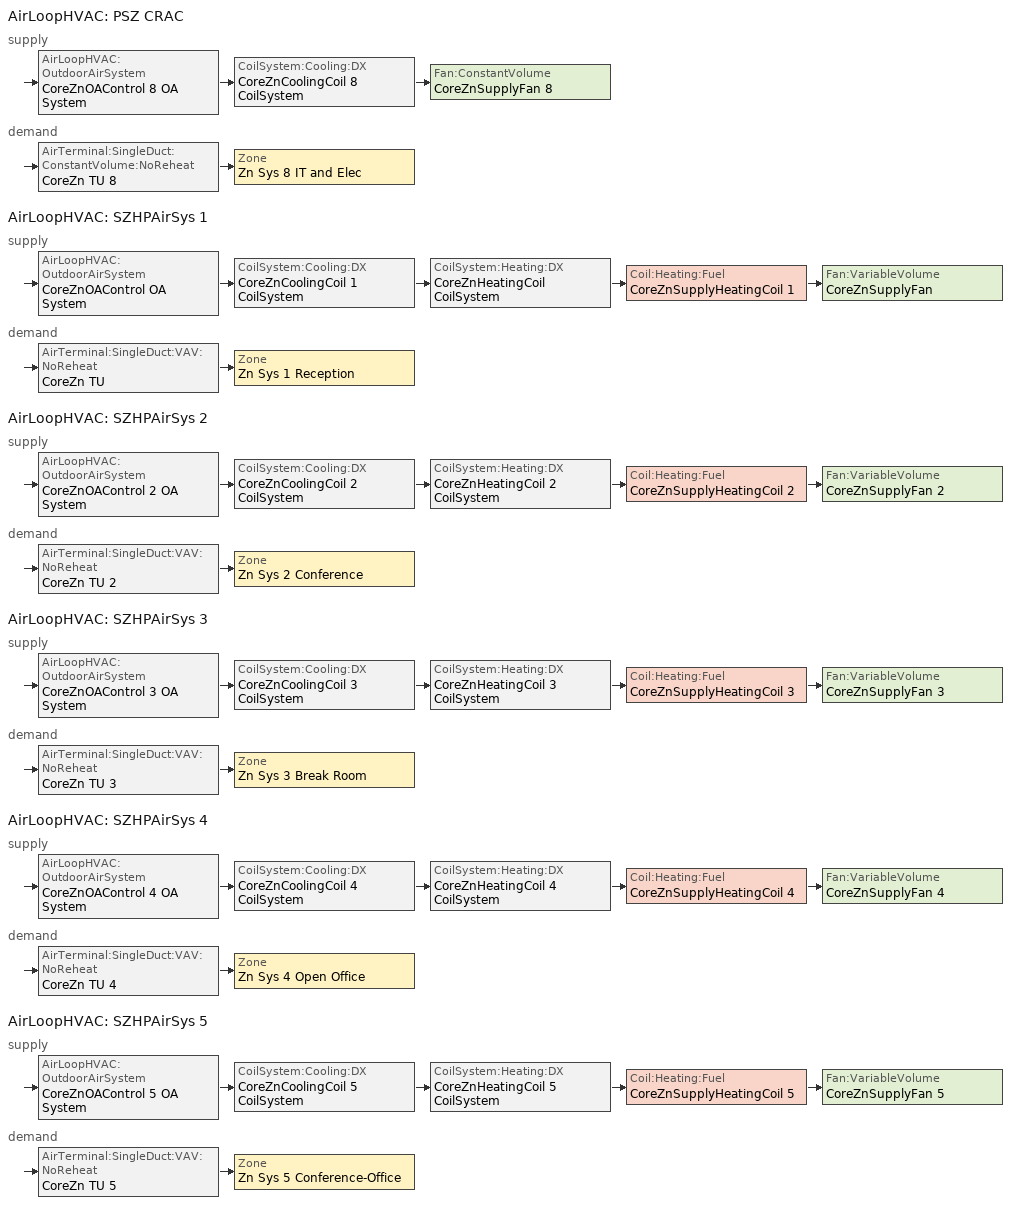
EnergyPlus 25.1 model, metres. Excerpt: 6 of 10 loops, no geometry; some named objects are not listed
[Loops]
AirLoopHVAC 'PSZ CRAC'
 supply: AirLoopHVAC:OutdoorAirSystem 'CoreZnOAControl 8 OA System' > CoilSystem:Cooling:DX 'CoreZnCoolingCoil 8 CoilSystem' > Fan:ConstantVolume 'CoreZnSupplyFan 8'
 demand: AirTerminal:SingleDuct:ConstantVolume:NoReheat 'CoreZn TU 8' > Zone 'Zn Sys 8 IT and Elec'
AirLoopHVAC 'SZHPAirSys 1'
 supply: AirLoopHVAC:OutdoorAirSystem 'CoreZnOAControl OA System' > CoilSystem:Cooling:DX 'CoreZnCoolingCoil 1 CoilSystem' > CoilSystem:Heating:DX 'CoreZnHeatingCoil CoilSystem' > Coil:Heating:Fuel 'CoreZnSupplyHeatingCoil 1' > Fan:VariableVolume 'CoreZnSupplyFan'
 demand: AirTerminal:SingleDuct:VAV:NoReheat 'CoreZn TU' > Zone 'Zn Sys 1 Reception'
AirLoopHVAC 'SZHPAirSys 2'
 supply: AirLoopHVAC:OutdoorAirSystem 'CoreZnOAControl 2 OA System' > CoilSystem:Cooling:DX 'CoreZnCoolingCoil 2 CoilSystem' > CoilSystem:Heating:DX 'CoreZnHeatingCoil 2 CoilSystem' > Coil:Heating:Fuel 'CoreZnSupplyHeatingCoil 2' > Fan:VariableVolume 'CoreZnSupplyFan 2'
 demand: AirTerminal:SingleDuct:VAV:NoReheat 'CoreZn TU 2' > Zone 'Zn Sys 2 Conference'
AirLoopHVAC 'SZHPAirSys 3'
 supply: AirLoopHVAC:OutdoorAirSystem 'CoreZnOAControl 3 OA System' > CoilSystem:Cooling:DX 'CoreZnCoolingCoil 3 CoilSystem' > CoilSystem:Heating:DX 'CoreZnHeatingCoil 3 CoilSystem' > Coil:Heating:Fuel 'CoreZnSupplyHeatingCoil 3' > Fan:VariableVolume 'CoreZnSupplyFan 3'
 demand: AirTerminal:SingleDuct:VAV:NoReheat 'CoreZn TU 3' > Zone 'Zn Sys 3 Break Room'
AirLoopHVAC 'SZHPAirSys 4'
 supply: AirLoopHVAC:OutdoorAirSystem 'CoreZnOAControl 4 OA System' > CoilSystem:Cooling:DX 'CoreZnCoolingCoil 4 CoilSystem' > CoilSystem:Heating:DX 'CoreZnHeatingCoil 4 CoilSystem' > Coil:Heating:Fuel 'CoreZnSupplyHeatingCoil 4' > Fan:VariableVolume 'CoreZnSupplyFan 4'
 demand: AirTerminal:SingleDuct:VAV:NoReheat 'CoreZn TU 4' > Zone 'Zn Sys 4 Open Office'
AirLoopHVAC 'SZHPAirSys 5'
 supply: AirLoopHVAC:OutdoorAirSystem 'CoreZnOAControl 5 OA System' > CoilSystem:Cooling:DX 'CoreZnCoolingCoil 5 CoilSystem' > CoilSystem:Heating:DX 'CoreZnHeatingCoil 5 CoilSystem' > Coil:Heating:Fuel 'CoreZnSupplyHeatingCoil 5' > Fan:VariableVolume 'CoreZnSupplyFan 5'
 demand: AirTerminal:SingleDuct:VAV:NoReheat 'CoreZn TU 5' > Zone 'Zn Sys 5 Conference-Office'
[ZoneControl:Thermostat] Temperature Difference Between Cutout And Setpoint {deltaC}=0
Name | Zone or ZoneList | Control Type Schedule | Control 1
Zn Sys 1 Reception Thermostat | Zn Sys 1 Reception | Zn Sys 1 Reception Thermostat Schedule | Zn Sys 1 Reception Thermostat
Zn Sys 2 Conference Thermostat | Zn Sys 2 Conference | Zn Sys 2 Conference Thermostat Schedule | Zn Sys 2 Conference Thermostat
Zn Sys 3 Break Room Thermostat | Zn Sys 3 Break Room | Zn Sys 3 Break Room Thermostat Schedule | Zn Sys 3 Break Room Thermostat
Zn Sys 4 Open Office Thermostat | Zn Sys 4 Open Office | Zn Sys 4 Open Office Thermostat Schedule | Zn Sys 4 Open Office Thermostat
Zn Sys 5 Conference-Office Thermostat | Zn Sys 5 Conference-Office | Zn Sys 5 Conference-Office Thermostat Schedule | Zn Sys 5 Conference-Office Thermostat
Zn Sys 8 IT and Elec Thermostat | Zn Sys 8 IT and Elec | Zn Sys 8 IT and Elec Thermostat Schedule | Zn Sys 8 IT and Elec Thermostat
[ThermostatSetpoint:DualSetpoint]
Name | Heating Setpoint Temperature Schedule | Cooling Setpoint Temperature Schedule
Zn Sys 1 Reception Thermostat; Zn Sys 2 Conference Thermostat; Zn Sys 3 Break Room Thermostat; Zn Sys 4 Open Office Thermostat; Zn Sys 5 Conference-Office Thermostat | OfficeHtgSetpt | OfficeClgSetpt
Zn Sys 8 IT and Elec Thermostat | DataHtgSetpt | DataClgSetpt
[AirTerminal:SingleDuct:VAV:NoReheat] Availability Schedule=Always On Discrete; Zone Minimum Air Flow Input Method=FixedFlowRate; Constant Minimum Air Flow Fraction=0.3
Name | Maximum Air Flow Rate {m3/s} | Fixed Minimum Air Flow Rate {m3/s}
CoreZn TU | 0.643264 | 0.321632
CoreZn TU 2 | 0.683852 | 0.341926
CoreZn TU 3 | 0.695179 | 0.347589
CoreZn TU 4 | 2.64432 | 1.32216
CoreZn TU 5 | 0.293079 | 0.14654
[Zone equipment]
Zn Sys 1 Reception: CoreZn TU
Zn Sys 2 Conference: CoreZn TU 2
Zn Sys 3 Break Room: CoreZn TU 3
Zn Sys 4 Open Office: CoreZn TU 4
Zn Sys 5 Conference-Office: CoreZn TU 5
Zn Sys 8 IT and Elec: CoreZn TU 8
[Sizing:Zone] Zone Cooling Design Supply Air Temperature Input Method=TemperatureDifference; Zone Cooling Design Supply Air Temperature {C}=14; Zone Cooling Design Supply Air Temperature Difference {deltaC}=11.1111; Zone Heating Design Supply Air Temperature Input Method=TemperatureDifference; Zone Heating Design Supply Air Temperature {C}=40; Zone Heating Design Supply Air Temperature Difference {deltaC}=13.8889; Zone Cooling Design Supply Air Humidity Ratio {kgWater/kgDryAir}=0.0085; Zone Heating Design Supply Air Humidity Ratio {kgWater/kgDryAir}=0.008; Zone Heating Sizing Factor=1; Zone Cooling Sizing Factor=1; Cooling Design Air Flow Method=DesignDay; Cooling Design Air Flow Rate {m3/s}=0; Cooling Minimum Air Flow per Zone Floor Area {m3/s-m2}=0; Cooling Minimum Air Flow {m3/s}=0; Cooling Minimum Air Flow Fraction=0; Heating Design Air Flow Rate {m3/s}=0; Heating Maximum Air Flow per Zone Floor Area {m3/s-m2}=0; Heating Maximum Air Flow {m3/s}=0; Account for Dedicated Outdoor Air System=No; Zone Load Sizing Method=Sensible Load Only No Latent Load; Zone Latent Cooling Design Supply Air Humidity Ratio Input Method=HumidityRatioDifference; Zone Cooling Design Supply Air Humidity Ratio Difference {kgWater/kgDryAir}=0.005; Zone Latent Heating Design Supply Air Humidity Ratio Input Method=HumidityRatioDifference; Zone Humidification Design Supply Air Humidity Ratio Difference {kgWater/kgDryAir}=0.005; Type of Space Sum to Use=Coincident
Name | Design Specification Outdoor Air Object | Heating Design Air Flow Method | Heating Maximum Air Flow Fraction
Zn Sys 1 Reception | Zn Sys 1 Reception Design Specification Outdoor Air | DesignDayWithLimit | 0.5
Zn Sys 2 Conference | Zn Sys 2 Conference Design Specification Outdoor Air | DesignDayWithLimit | 0.5
Zn Sys 3 Break Room | Zn Sys 3 Break Room Design Specification Outdoor Air | DesignDayWithLimit | 0.5
Zn Sys 4 Open Office | Zn Sys 4 Open Office Design Specification Outdoor Air | DesignDayWithLimit | 0.5
Zn Sys 5 Conference-Office | Zn Sys 5 Conference-Office Design Specification Outdoor Air | DesignDayWithLimit | 0.5
Zn Sys 8 IT and Elec | Zn Sys 8 IT and Elec Design Specification Outdoor Air | DesignDay | 0
[DesignSpecification:OutdoorAir] Outdoor Air Method=Maximum; Outdoor Air Flow per Zone {m3/s}=0; Outdoor Air Flow Air Changes per Hour {1/hr}=0
Name | Outdoor Air Flow per Person {m3/s-person} | Outdoor Air Flow per Zone Floor Area {m3/s-m2}
Zn Sys 1 Reception Design Specification Outdoor Air | 0 | 0.00120405
Zn Sys 2 Conference Design Specification Outdoor Air; Zn Sys 3 Break Room Design Specification Outdoor Air | 0.00707921 | 0.000762
Zn Sys 4 Open Office Design Specification Outdoor Air | 0 | 0.000790997
Zn Sys 5 Conference-Office Design Specification Outdoor Air | 0 | 0.00106307
Zn Sys 8 IT and Elec Design Specification Outdoor Air | 0 | 0.000762
[Fan:ZoneExhaust]
Zn Sys 7 Restrooms PropExhFan: Availability Schedule=OfficeHVACAvail; Fan Total Efficiency=0.55575; Pressure Rise {Pa}=706.882; Maximum Flow Rate {m3/s}=0.117987; System Availability Manager Coupling Mode=Decoupled; Balanced Exhaust Fraction Schedule=On
[AirTerminal:SingleDuct:ConstantVolume:NoReheat]
CoreZn TU 8: Availability Schedule=Always On Discrete; Maximum Air Flow Rate {m3/s}=0.476851
[AirLoopHVAC] Design Return Air Flow Fraction of Supply Air Flow=1
Name | Design Supply Air Flow Rate {m3/s}
PSZ CRAC | 0.476851
SZHPAirSys 1 | 0.643194
SZHPAirSys 2 | 0.683776
SZHPAirSys 3 | 0.695103
SZHPAirSys 4 | 2.64403
SZHPAirSys 5 | 0.293046
[Sizing:System] Type of Load to Size On=Sensible; Design Outdoor Air Flow Rate {m3/s}=Autosize; Preheat Design Temperature {C}=5.68434e-14; Preheat Design Humidity Ratio {kgWater/kgDryAir}=0; Precool Design Temperature {C}=5.68434e-14; Precool Design Humidity Ratio {kgWater/kgDryAir}=0; Type of Zone Sum to Use=NonCoincident; 100% Outdoor Air in Cooling=No; 100% Outdoor Air in Heating=No; Central Cooling Design Supply Air Humidity Ratio {kgWater/kgDryAir}=0.0085; Central Heating Design Supply Air Humidity Ratio {kgWater/kgDryAir}=0.008; Cooling Supply Air Flow Rate Method=DesignDay; Cooling Supply Air Flow Rate {m3/s}=0; Cooling Supply Air Flow Rate Per Floor Area {m3/s-m2}=0.00996765; Cooling Fraction of Autosized Cooling Supply Air Flow Rate=1; Cooling Supply Air Flow Rate Per Unit Cooling Capacity {m3/s-W}=3.94755e-05; Heating Supply Air Flow Rate Method=DesignDay; Heating Supply Air Flow Rate {m3/s}=0; Heating Supply Air Flow Rate Per Floor Area {m3/s-m2}=0.00996765; Heating Fraction of Autosized Heating Supply Air Flow Rate=1; Heating Fraction of Autosized Cooling Supply Air Flow Rate=1; Heating Supply Air Flow Rate Per Unit Heating Capacity {m3/s-W}=3.15882e-05; System Outdoor Air Method=ZoneSum; Zone Maximum Outdoor Air Fraction=1; Cooling Design Capacity Method=CoolingDesignCapacity; Cooling Design Capacity {W}=Autosize; Cooling Design Capacity Per Floor Area {W/m2}=234.7; Fraction of Autosized Cooling Design Capacity=1; Heating Design Capacity Method=HeatingDesignCapacity; Heating Design Capacity {W}=Autosize; Heating Design Capacity Per Floor Area {W/m2}=157; Fraction of Autosized Heating Design Capacity=1; Central Cooling Capacity Control Method=OnOff; Occupant Diversity=Autosize
Name | Central Heating Maximum System Air Flow Ratio | Central Cooling Design Supply Air Temperature {C} | Central Heating Design Supply Air Temperature {C}
PSZ CRAC | 1 | 18.3333 | 40
SZHPAirSys 1; SZHPAirSys 2; SZHPAirSys 3; SZHPAirSys 4; SZHPAirSys 5 | 0.5 | 12.7778 | 35
[AvailabilityManager:NightCycle] Applicability Schedule=Always On Discrete; Control Type=CycleOnControlZone; Thermostat Tolerance {deltaC}=1.11111; Cycling Run Time Control Type=ThermostatWithMinimumRunTime; Cycling Run Time {s}=900
Name | Fan Schedule | Control Zone or Zone List
Availability Manager Night Cycle 7 | DataHVACAvail | Zn Sys 8 IT and Elec
Availability Manager Night Cycle 1 | OfficeHVACAvail | Zn Sys 1 Reception
Availability Manager Night Cycle 2 | OfficeHVACAvail | Zn Sys 2 Conference
Availability Manager Night Cycle 3 | OfficeHVACAvail | Zn Sys 3 Break Room
Availability Manager Night Cycle 4 | OfficeHVACAvail | Zn Sys 4 Open Office
Availability Manager Night Cycle 5 | OfficeHVACAvail | Zn Sys 5 Conference-Office
[Controller:OutdoorAir] Minimum Outdoor Air Flow Rate {m3/s}=0; Maximum Outdoor Air Flow Rate {m3/s}=Autosize; Economizer Control Action Type=ModulateFlow; Minimum Limit Type=FixedMinimum; High Humidity Control=No; High Humidity Outdoor Air Flow Ratio=1; Control High Indoor Humidity Based on Outdoor Humidity Ratio=Yes; Economizer Operation Staging=InterlockedWithMechanicalCooling
Name | Economizer Control Type | Economizer Maximum Limit Dry-Bulb Temperature {C} | Economizer Maximum Limit Enthalpy {J/kg} | Lockout Type | Minimum Outdoor Air Schedule | Maximum Fraction of Outdoor Air Schedule | Mechanical Ventilation Controller | Heat Recovery Bypass Control Type
CoreZnOAControl 8 | FixedDryBulb | 21.6667 | 116300 | LockoutWithCompressor | CoreZnOAControl 8 Schedule | CoreZnOAControl 8 Max OA Schedule | CoreZnOAControl 8 Mech Vent Controller | BypassWhenWithinEconomizerLimits
CoreZnOAControl | FixedDryBulb | 21.6667 | 116300 | LockoutWithCompressor | CoreZnOAControl Schedule | CoreZnOAControl Max OA Schedule | CoreZnOAControl Mech Vent Controller | BypassWhenOAFlowGreaterThanMinimum
CoreZnOAControl 2 | FixedDryBulb | 21.6667 | 116300 | LockoutWithCompressor | CoreZnOAControl 2 Schedule | CoreZnOAControl 2 Max OA Schedule | CoreZnOAControl 2 Mech Vent Controller | BypassWhenOAFlowGreaterThanMinimum
CoreZnOAControl 3 | FixedDryBulb | 21.6667 | 116300 | LockoutWithCompressor | CoreZnOAControl 3 Schedule | CoreZnOAControl 3 Max OA Schedule | CoreZnOAControl 3 Mech Vent Controller | BypassWhenOAFlowGreaterThanMinimum
CoreZnOAControl 4 | FixedDryBulb | 21.6667 | 116300 | LockoutWithCompressor | CoreZnOAControl 4 Schedule | CoreZnOAControl 4 Max OA Schedule | CoreZnOAControl 4 Mech Vent Controller | BypassWhenOAFlowGreaterThanMinimum
CoreZnOAControl 5 | NoEconomizer |  | 64000 | NoLockout | CoreZnOAControl 5 Schedule |  | CoreZnOAControl 5 Mech Vent Controller | BypassWhenOAFlowGreaterThanMinimum
[Controller:MechanicalVentilation] System Outdoor Air Method=ZoneSum
Name | Availability Schedule | Demand Controlled Ventilation | Zone or ZoneList Name 1 | Design Specification Outdoor Air Object Name 1
CoreZnOAControl 8 Mech Vent Controller | CoreZnOAControl 8 Schedule | No | Zn Sys 8 IT and Elec | Zn Sys 8 IT and Elec Design Specification Outdoor Air
CoreZnOAControl Mech Vent Controller | CoreZnOAControl Schedule | No | Zn Sys 1 Reception | Zn Sys 1 Reception Design Specification Outdoor Air
CoreZnOAControl 2 Mech Vent Controller | CoreZnOAControl 2 Schedule | Yes | Zn Sys 2 Conference | Zn Sys 2 Conference Design Specification Outdoor Air
CoreZnOAControl 3 Mech Vent Controller | CoreZnOAControl 3 Schedule | Yes | Zn Sys 3 Break Room | Zn Sys 3 Break Room Design Specification Outdoor Air
CoreZnOAControl 4 Mech Vent Controller | CoreZnOAControl 4 Schedule | No | Zn Sys 4 Open Office | Zn Sys 4 Open Office Design Specification Outdoor Air
CoreZnOAControl 5 Mech Vent Controller | CoreZnOAControl 5 Schedule | No | Zn Sys 5 Conference-Office | Zn Sys 5 Conference-Office Design Specification Outdoor Air
[SetpointManager:MixedAir] Control Variable=Temperature
Name | Setpoint Node or NodeList
CoreZnOAControl 8 OA System Mixed Air Node OS Default SPM | CoreZnOAControl 8 OA System Mixed Air Node
Setpoint Manager Mixed Air 1 | CoreZnCoolingCoil 8 Outlet Node
CoreZnOAControl OA System Mixed Air Node OS Default SPM | CoreZnOAControl OA System Mixed Air Node
CoreZnCoolingCoil 1 Outlet Node OS Default SPM | CoreZnCoolingCoil 1 Outlet Node
CoreZnHeatingCoil Outlet Node OS Default SPM | CoreZnHeatingCoil Outlet Node
CoreZnSupplyHeatingCoil 1 Outlet Node OS Default SPM | CoreZnSupplyHeatingCoil 1 Outlet Node
CoreZnOAControl 2 OA System Mixed Air Node OS Default SPM | CoreZnOAControl 2 OA System Mixed Air Node
CoreZnCoolingCoil 2 Outlet Node OS Default SPM | CoreZnCoolingCoil 2 Outlet Node
CoreZnHeatingCoil 2 Outlet Node OS Default SPM | CoreZnHeatingCoil 2 Outlet Node
CoreZnSupplyHeatingCoil 2 Outlet Node OS Default SPM | CoreZnSupplyHeatingCoil 2 Outlet Node
CoreZnOAControl 3 OA System Mixed Air Node OS Default SPM | CoreZnOAControl 3 OA System Mixed Air Node
CoreZnCoolingCoil 3 Outlet Node OS Default SPM | CoreZnCoolingCoil 3 Outlet Node
CoreZnHeatingCoil 3 Outlet Node OS Default SPM | CoreZnHeatingCoil 3 Outlet Node
CoreZnSupplyHeatingCoil 3 Outlet Node OS Default SPM | CoreZnSupplyHeatingCoil 3 Outlet Node
CoreZnOAControl 4 OA System Mixed Air Node OS Default SPM | CoreZnOAControl 4 OA System Mixed Air Node
CoreZnCoolingCoil 4 Outlet Node OS Default SPM | CoreZnCoolingCoil 4 Outlet Node
CoreZnHeatingCoil 4 Outlet Node OS Default SPM | CoreZnHeatingCoil 4 Outlet Node
CoreZnSupplyHeatingCoil 4 Outlet Node OS Default SPM | CoreZnSupplyHeatingCoil 4 Outlet Node
CoreZnOAControl 5 OA System Mixed Air Node OS Default SPM | CoreZnOAControl 5 OA System Mixed Air Node
CoreZnCoolingCoil 5 Outlet Node OS Default SPM | CoreZnCoolingCoil 5 Outlet Node
CoreZnHeatingCoil 5 Outlet Node OS Default SPM | CoreZnHeatingCoil 5 Outlet Node
CoreZnSupplyHeatingCoil 5 Outlet Node OS Default SPM | CoreZnSupplyHeatingCoil 5 Outlet Node
[CoilSystem:Cooling:DX] Availability Schedule=Always On Discrete
Name | Cooling Coil
CoreZnCoolingCoil 8 CoilSystem | CoreZnCoolingCoil 8
CoreZnCoolingCoil 1 CoilSystem | CoreZnCoolingCoil 1
CoreZnCoolingCoil 2 CoilSystem | CoreZnCoolingCoil 2
CoreZnCoolingCoil 3 CoilSystem | CoreZnCoolingCoil 3
CoreZnCoolingCoil 4 CoilSystem | CoreZnCoolingCoil 4
CoreZnCoolingCoil 5 CoilSystem | CoreZnCoolingCoil 5
[Coil:Cooling:DX:SingleSpeed] Availability Schedule=Always On Discrete; Rated Evaporator Fan Power Per Volume Flow Rate 2017 {W/(m3/s)}=773.3; Rated Evaporator Fan Power Per Volume Flow Rate 2023 {W/(m3/s)}=934.4; Total Cooling Capacity Function of Temperature Curve=CoilClgDXQRatio_fTwbToadbSI; Total Cooling Capacity Function of Flow Fraction Curve=CoilClgDXSnglQRatio_fCFMRatio; Energy Input Ratio Function of Flow Fraction Curve=CoilClgDXSnglEIRRatio_fCFMRatio; Part Load Fraction Correlation Curve=CoilClgDXSEEREIRRatio_fQFrac; Minimum Outdoor Dry-Bulb Temperature for Compressor Operation {C}=-25; Nominal Time for Condensate Removal to Begin {s}=0; Ratio of Initial Moisture Evaporation Rate and Steady State Latent Capacity=0; Maximum Cycling Rate {cycles/hr}=0; Latent Capacity Time Constant {s}=0; Condenser Type=AirCooled; Evaporative Condenser Effectiveness=0.9; Evaporative Condenser Air Flow Rate {m3/s}=Autosize; Evaporative Condenser Pump Rated Power Consumption {W}=Autosize; Maximum Outdoor Dry-Bulb Temperature for Crankcase Heater Operation {C}=10; Basin Heater Capacity {W/K}=0; Basin Heater Setpoint Temperature {C}=2
Name | Gross Rated Total Cooling Capacity {W} | Gross Rated Sensible Heat Ratio | Gross Rated Cooling COP {W/W} | Rated Air Flow Rate {m3/s} | Energy Input Ratio Function of Temperature Curve | Crankcase Heater Capacity {W}
CoreZnCoolingCoil 8 | 9139.07 | 1 | 3.56694 | 0.476851 | CoilClgDXEIRRatio_fTwbToadbSI | 24.3648
CoreZnCoolingCoil 1 | 15760.6 | Autosize | 4.54306 | 0.643194 | CoilClgDXSEEREIR_fTwbToadbSI | 0
CoreZnCoolingCoil 2 | 18086.9 | Autosize | 4.54306 | 0.683776 | CoilClgDXSEEREIR_fTwbToadbSI-2 | 0
CoreZnCoolingCoil 3 | 14067.6 | Autosize | 4.54306 | 0.695103 | CoilClgDXSEEREIR_fTwbToadbSI-3 | 0
CoreZnCoolingCoil 5 | 6890.28 | Autosize | 4.54306 | 0.293046 | CoilClgDXSEEREIR_fTwbToadbSI-4 | 0
[SetpointManager:Scheduled] Control Variable=Temperature; Schedule=PSZ CRAC Cooling SP Schedule
Name | Setpoint Node or NodeList
Setpoint Manager Scheduled 2 | CoreZnCoolingCoil 8 OS Generated Outlet Duct Outlet Node
Setpoint Manager Scheduled 1 | CoreZnSupplyFan 8 Outlet Node
[Fan:ConstantVolume]
CoreZnSupplyFan 8: Availability Schedule=DataHVACAvail; Fan Total Efficiency=0.365677; Pressure Rise {Pa}=682.504; Maximum Flow Rate {m3/s}=0.476851; Motor Efficiency=0.657692; Motor In Airstream Fraction=1
[CoilSystem:Heating:DX] Availability Schedule=Always On Discrete
Name | Heating Coil
CoreZnHeatingCoil CoilSystem | CoreZnHeatingCoil
CoreZnHeatingCoil 2 CoilSystem | CoreZnHeatingCoil 2
CoreZnHeatingCoil 3 CoilSystem | CoreZnHeatingCoil 3
CoreZnHeatingCoil 4 CoilSystem | CoreZnHeatingCoil 4
CoreZnHeatingCoil 5 CoilSystem | CoreZnHeatingCoil 5
[Coil:Heating:DX:SingleSpeed] Availability Schedule=Always On Discrete; Rated Supply Fan Power Per Volume Flow Rate 2017 {W/(m3/s)}=773.3; Rated Supply Fan Power Per Volume Flow Rate 2023 {W/(m3/s)}=934.4; Heating Capacity Function of Temperature Curve=CoilHtgHPQRatio_fToadbSI; Heating Capacity Function of Flow Fraction Curve=CoilHtgHPQRatio_fCFMRatio; Energy Input Ratio Function of Temperature Curve=CoilHtgHPEIRRatio_fToadbSI; Energy Input Ratio Function of Flow Fraction Curve=CoilHtgHPEIRRatio_fCFMRatio; Part Load Fraction Correlation Curve=CoilHtgHPEIRRatio_fQFrac; Minimum Outdoor Dry-Bulb Temperature for Compressor Operation {C}=-8.33333; Maximum Outdoor Dry-Bulb Temperature for Defrost Operation {C}=4.44444; Maximum Outdoor Dry-Bulb Temperature for Crankcase Heater Operation {C}=10; Defrost Strategy=ReverseCycle; Defrost Control=Timed; Defrost Time Period Fraction=0.058333; Resistive Defrost Heater Capacity {W}=2000
Name | Gross Rated Heating Capacity {W} | Gross Rated Heating COP {W/W} | Rated Air Flow Rate {m3/s} | Defrost Energy Input Ratio Function of Temperature Curve | Crankcase Heater Capacity {W}
CoreZnHeatingCoil | 15079.9 | 3.92582 | 0.643194 | CoreZnHeatingCoil Defrost Curve | 42.9525
CoreZnHeatingCoil 2 | 14983.3 | 4.00128 | 0.683776 | CoreZnHeatingCoil 2 Defrost Curve | 49.2922
CoreZnHeatingCoil 3 | 12708.6 | 3.95427 | 0.695103 | CoreZnHeatingCoil 3 Defrost Curve | 38.3384
CoreZnHeatingCoil 4 | 59036.8 | 3.92748 | 2.64403 | CoreZnHeatingCoil 4 Defrost Curve | 168.742
CoreZnHeatingCoil 5 | 6601.13 | 3.9252 | 0.293046 | CoreZnHeatingCoil 5 Defrost Curve | 18.7781
[Coil:Heating:Fuel] Fuel Type=NaturalGas; Burner Efficiency=0.815459; On Cycle Parasitic Electric Load {W}=0; Part Load Fraction Correlation Curve=CoilHtgFurnFIRRatio_fQRatio; Off Cycle Parasitic Fuel Load {W}=0
Name | Availability Schedule | Nominal Capacity {W}
CoreZnSupplyHeatingCoil 1 | CoreZnSupplyHeatingCoil 1 AvailSch | 9673.98
CoreZnSupplyHeatingCoil 2 | CoreZnSupplyHeatingCoil 2 AvailSch | 12804.3
CoreZnSupplyHeatingCoil 3 | CoreZnSupplyHeatingCoil 3 AvailSch | 15550.1
CoreZnSupplyHeatingCoil 4 | CoreZnSupplyHeatingCoil 4 AvailSch | 38690.1
CoreZnSupplyHeatingCoil 5 | CoreZnSupplyHeatingCoil 5 AvailSch | 4590.08
[Fan:VariableVolume] Availability Schedule=OfficeHVACAvail; Fan Power Minimum Flow Rate Input Method=FixedFlowRate; Fan Power Minimum Flow Fraction=0; Motor In Airstream Fraction=1; Fan Power Coefficient 1=0.027828; Fan Power Coefficient 2=0.026583; Fan Power Coefficient 3=-0.087069; Fan Power Coefficient 4=1.03092; Fan Power Coefficient 5=0
Name | Fan Total Efficiency | Pressure Rise {Pa} | Maximum Flow Rate {m3/s} | Fan Power Minimum Air Flow Rate {m3/s} | Motor Efficiency
CoreZnSupplyFan | 0.4325 | 884.403 | 0.643194 | 0.321597 | 0.665385
CoreZnSupplyFan 2 | 0.4325 | 884.403 | 0.683776 | 0.341888 | 0.665385
CoreZnSupplyFan 3 | 0.4325 | 884.403 | 0.695103 | 0.347552 | 0.665385
CoreZnSupplyFan 4 | 0.4585 | 937.568 | 2.64403 | 1.32201 | 0.705385
CoreZnSupplyFan 5 | 0.4275 | 874.177 | 0.293046 | 0.146523 | 0.657692
[SetpointManager:SingleZone:Reheat] Control Variable=Temperature; Minimum Supply Air Temperature {C}=12.7778; Maximum Supply Air Temperature {C}=35
Name | Control Zone | Setpoint Node or NodeList
Setpoint Manager Single Zone Reheat 1 | Zn Sys 1 Reception | CoreZnSupplyFan Outlet Node
Setpoint Manager Single Zone Reheat 2 | Zn Sys 2 Conference | CoreZnSupplyFan 2 Outlet Node
Setpoint Manager Single Zone Reheat 3 | Zn Sys 3 Break Room | CoreZnSupplyFan 3 Outlet Node
Setpoint Manager Single Zone Reheat 4 | Zn Sys 4 Open Office | CoreZnSupplyFan 4 Outlet Node
Setpoint Manager Single Zone Reheat 5 | Zn Sys 5 Conference-Office | CoreZnSupplyFan 5 Outlet Node
[Coil:Cooling:DX:TwoSpeed]
CoreZnCoolingCoil 4: Availability Schedule=Always On Discrete; High Speed Gross Rated Total Cooling Capacity {W}=61916.8; High Speed Rated Sensible Heat Ratio=Autosize; High Speed Gross Rated Cooling COP {W/W}=3.66374; High Speed Rated Air Flow Rate {m3/s}=2.64403; High Speed Rated Evaporator Fan Power Per Volume Flow Rate 2017 {W/(m3/s)}=773.3; High Speed Rated Evaporator Fan Power Per Volume Flow Rate 2023 {W/(m3/s)}=934.4; Unit Internal Static Air Pressure {Pa}=773.3; Total Cooling Capacity Function of Temperature Curve=CoilClgDXQRatio_fTwbToadbSI; Total Cooling Capacity Function of Flow Fraction Curve=CoilClgDXDblQRatio_fCFMRatio; Energy Input Ratio Function of Temperature Curve=CoilClgDXEIRRatio_fTwbToadbSI; Energy Input Ratio Function of Flow Fraction Curve=CoilClgDXDblEIRRatio_fCFMRatio; Part Load Fraction Correlation Curve=CoilClgDXEIRRatio_fQFrac; Low Speed Gross Rated Total Cooling Capacity {W}=30958.4; Low Speed Gross Rated Sensible Heat Ratio=Autosize; Low Speed Gross Rated Cooling COP {W/W}=3.66374; Low Speed Rated Air Flow Rate {m3/s}=1.32201; Low Speed Rated Evaporator Fan Power Per Volume Flow Rate 2017 {W/(m3/s)}=773.3; Low Speed Rated Evaporator Fan Power Per Volume Flow Rate 2023 {W/(m3/s)}=934.4; Low Speed Total Cooling Capacity Function of Temperature Curve=CoilClgDXQRatio_fTwbToadbSI 1; Low Speed Energy Input Ratio Function of Temperature Curve=CoilClgDXEIRRatio_fTwbToadbSI 1; Condenser Type=AirCooled; Minimum Outdoor Dry-Bulb Temperature for Compressor Operation {C}=-25; High Speed Evaporative Condenser Effectiveness=0.9; High Speed Evaporative Condenser Air Flow Rate {m3/s}=Autosize; High Speed Evaporative Condenser Pump Rated Power Consumption {W}=Autosize; Low Speed Evaporative Condenser Effectiveness=0.9; Low Speed Evaporative Condenser Air Flow Rate {m3/s}=Autosize; Low Speed Evaporative Condenser Pump Rated Power Consumption {W}=Autosize; Basin Heater Capacity {W/K}=0; Basin Heater Setpoint Temperature {C}=2
[EnergyManagementSystem:Sensor]
OutdoorDBTemp: Index Key=Environment; Output:Variable=Site Outdoor Air Drybulb Temperature
[EnergyManagementSystem:Actuator] Actuated Component Type=Schedule:Constant; Actuated Component Control Type=Schedule Value
Name | Actuated Component Unique
CoreZnSupplyHeatingCoil_1_Avail | CoreZnSupplyHeatingCoil 1 AvailSch
CoreZnSupplyHeatingCoil_2_Avail | CoreZnSupplyHeatingCoil 2 AvailSch
CoreZnSupplyHeatingCoil_3_Avail | CoreZnSupplyHeatingCoil 3 AvailSch
CoreZnSupplyHeatingCoil_4_Avail | CoreZnSupplyHeatingCoil 4 AvailSch
CoreZnSupplyHeatingCoil_5_Avail | CoreZnSupplyHeatingCoil 5 AvailSch
CoreZnSupplyHeatingCoil_6_Avail | CoreZnSupplyHeatingCoil 6 AvailSch
CoreZnSupplyHeatingCoil_9_Avail | CoreZnSupplyHeatingCoil 9 AvailSch
[EnergyManagementSystem:Program]
CoreZnSupplyHeatingCoil_1_Avail_Setter: SET LockoutSetPt = ( 35.000 - 32 ) * 5 / 9; IF OutdoorDBTemp >= LockoutSetPt; SET CoreZnSupplyHeatingCoil_1_Avail = 0; ELSE; SET CoreZnSupplyHeatingCoil_1_Avail = 1; ENDIF
CoreZnSupplyHeatingCoil_2_Avail_Setter: SET LockoutSetPt = ( 35.000 - 32 ) * 5 / 9; IF OutdoorDBTemp >= LockoutSetPt; SET CoreZnSupplyHeatingCoil_2_Avail = 0; ELSE; SET CoreZnSupplyHeatingCoil_2_Avail = 1; ENDIF
CoreZnSupplyHeatingCoil_3_Avail_Setter: SET LockoutSetPt = ( 35.000 - 32 ) * 5 / 9; IF OutdoorDBTemp >= LockoutSetPt; SET CoreZnSupplyHeatingCoil_3_Avail = 0; ELSE; SET CoreZnSupplyHeatingCoil_3_Avail = 1; ENDIF
CoreZnSupplyHeatingCoil_4_Avail_Setter: SET LockoutSetPt = ( 35.000 - 32 ) * 5 / 9; IF OutdoorDBTemp >= LockoutSetPt; SET CoreZnSupplyHeatingCoil_4_Avail = 0; ELSE; SET CoreZnSupplyHeatingCoil_4_Avail = 1; ENDIF
[Schedule:Year]
OfficeHtgSetpt: OfficeHtgSetptWk, 1, 1, 12, 31
OfficeClgSetpt: OfficeClgSetptWk, 1, 1, 12, 31
OfficeHVACAvail: OfficeHVACAvailWk, 1, 1, 12, 31
DataHtgSetpt: DataHtgSetptWk, 1, 1, 12, 31
DataClgSetpt: DataClgSetptWk, 1, 1, 12, 31
CoreZnOAControl 2 Schedule: CoreZnOAControl 2 Schedule Week 1, 1, 1, 12, 31
CoreZnOAControl 3 Schedule: CoreZnOAControl 3 Schedule Week 1, 1, 1, 12, 31
CoreZnOAControl 4 Schedule: CoreZnOAControl 4 Schedule Week 1, 1, 1, 12, 31
CoreZnOAControl 5 Schedule: CoreZnOAControl 5 Schedule Week 1, 1, 1, 12, 31
CoreZnOAControl 8 Schedule: CoreZnOAControl 8 Schedule Week 1, 1, 1, 12, 31
CoreZnOAControl Schedule: CoreZnOAControl Schedule Week 1, 1, 1, 12, 31
DataHVACAvail: DataHVACAvailWk, 1, 1, 12, 31
CoreZnOAControl 2 Max OA Schedule: CoreZnOAControl 2 Max OA Schedule Week Rule - Jan1-Dec31, 1, 1, 12, 31
CoreZnOAControl 3 Max OA Schedule: CoreZnOAControl 3 Max OA Schedule Week Rule - Jan1-Dec31, 1, 1, 12, 31
CoreZnOAControl 4 Max OA Schedule: CoreZnOAControl 4 Max OA Schedule Week Rule - Jan1-Dec31, 1, 1, 12, 31
CoreZnOAControl 8 Max OA Schedule: CoreZnOAControl 8 Max OA Schedule Week Rule - Jan1-Dec31, 1, 1, 12, 31
CoreZnOAControl Max OA Schedule: CoreZnOAControl Max OA Schedule Week Rule - Jan1-Dec31, 1, 1, 12, 31
PSZ CRAC Cooling SP Schedule: PSZ CRAC Cooling SP Schedule Week Rule - Jan1-Dec31, 1, 1, 12, 31
[Schedule:Week:Daily]
OfficeHtgSetptWk: OfficeHtgSetptSun, OfficeHtgSetptWD, OfficeHtgSetptWD, OfficeHtgSetptWD, OfficeHtgSetptWD, OfficeHtgSetptWD, OfficeHtgSetptSat, OfficeHtgSetptSun, OfficeHtgSetptWD, OfficeHtgSetptWD, OfficeHtgSetptSun, OfficeHtgSetptSun
OfficeClgSetptWk: OfficeClgSetptSun, OfficeClgSetptWD, OfficeClgSetptWD, OfficeClgSetptWD, OfficeClgSetptWD, OfficeClgSetptWD, OfficeClgSetptSat, OfficeClgSetptSun, OfficeClgSetptWD, OfficeClgSetptWD, OfficeClgSetptSun, OfficeClgSetptSun
OfficeHVACAvailWk: OfficeHVACAvailSun, OfficeHVACAvailWD, OfficeHVACAvailWD, OfficeHVACAvailWD, OfficeHVACAvailWD, OfficeHVACAvailWD, OfficeHVACAvailSat, OfficeHVACAvailSun, AllOnHVACAvailDay, AllOnHVACAvailDay, OfficeHVACAvailSun, OfficeHVACAvailSun
DataHtgSetptWk: DataHtgSetptSun, DataHtgSetptWD, DataHtgSetptWD, DataHtgSetptWD, DataHtgSetptWD, DataHtgSetptWD, DataHtgSetptSat, DataHtgSetptSun, DataHtgSetptWD, DataHtgSetptWD, DataHtgSetptSun, DataHtgSetptSun
DataClgSetptWk: DataClgSetptSun, DataClgSetptWD, DataClgSetptWD, DataClgSetptWD, DataClgSetptWD, DataClgSetptWD, DataClgSetptSat, DataClgSetptSun, DataClgSetptWD, DataClgSetptWD, DataClgSetptSun, DataClgSetptSun
CoreZnOAControl 2 Schedule Week 1: CoreZnOAControl 2 Schedule Week 1 Sunday, CoreZnOAControl 2 Schedule Week 1 Monday, CoreZnOAControl 2 Schedule Week 1 Tuesday, CoreZnOAControl 2 Schedule Week 1 Wednesday, CoreZnOAControl 2 Schedule Week 1 Thursday, CoreZnOAControl 2 Schedule Week 1 Friday, CoreZnOAControl 2 Schedule Week 1 Saturday, CoreZnOAControl 2 Schedule Week 1 Holiday, CoreZnOAControl 2 Schedule Week 1 Summer, CoreZnOAControl 2 Schedule Week 1 Winter, CoreZnOAControl 2 Schedule Week 1 Custom 1, CoreZnOAControl 2 Schedule Week 1 Custom 2
CoreZnOAControl 3 Schedule Week 1: CoreZnOAControl 3 Schedule Week 1 Sunday, CoreZnOAControl 3 Schedule Week 1 Monday, CoreZnOAControl 3 Schedule Week 1 Tuesday, CoreZnOAControl 3 Schedule Week 1 Wednesday, CoreZnOAControl 3 Schedule Week 1 Thursday, CoreZnOAControl 3 Schedule Week 1 Friday, CoreZnOAControl 3 Schedule Week 1 Saturday, CoreZnOAControl 3 Schedule Week 1 Holiday, CoreZnOAControl 3 Schedule Week 1 Summer, CoreZnOAControl 3 Schedule Week 1 Winter, CoreZnOAControl 3 Schedule Week 1 Custom 1, CoreZnOAControl 3 Schedule Week 1 Custom 2
CoreZnOAControl 4 Schedule Week 1: CoreZnOAControl 4 Schedule Week 1 Sunday, CoreZnOAControl 4 Schedule Week 1 Monday, CoreZnOAControl 4 Schedule Week 1 Tuesday, CoreZnOAControl 4 Schedule Week 1 Wednesday, CoreZnOAControl 4 Schedule Week 1 Thursday, CoreZnOAControl 4 Schedule Week 1 Friday, CoreZnOAControl 4 Schedule Week 1 Saturday, CoreZnOAControl 4 Schedule Week 1 Holiday, CoreZnOAControl 4 Schedule Week 1 Summer, CoreZnOAControl 4 Schedule Week 1 Winter, CoreZnOAControl 4 Schedule Week 1 Custom 1, CoreZnOAControl 4 Schedule Week 1 Custom 2
CoreZnOAControl 5 Schedule Week 1: CoreZnOAControl 5 Schedule Week 1 Sunday, CoreZnOAControl 5 Schedule Week 1 Monday, CoreZnOAControl 5 Schedule Week 1 Tuesday, CoreZnOAControl 5 Schedule Week 1 Wednesday, CoreZnOAControl 5 Schedule Week 1 Thursday, CoreZnOAControl 5 Schedule Week 1 Friday, CoreZnOAControl 5 Schedule Week 1 Saturday, CoreZnOAControl 5 Schedule Week 1 Holiday, CoreZnOAControl 5 Schedule Week 1 Summer, CoreZnOAControl 5 Schedule Week 1 Winter, CoreZnOAControl 5 Schedule Week 1 Custom 1, CoreZnOAControl 5 Schedule Week 1 Custom 2
CoreZnOAControl 8 Schedule Week 1: CoreZnOAControl 8 Schedule Week 1 Sunday, CoreZnOAControl 8 Schedule Week 1 Monday, CoreZnOAControl 8 Schedule Week 1 Tuesday, CoreZnOAControl 8 Schedule Week 1 Wednesday, CoreZnOAControl 8 Schedule Week 1 Thursday, CoreZnOAControl 8 Schedule Week 1 Friday, CoreZnOAControl 8 Schedule Week 1 Saturday, CoreZnOAControl 8 Schedule Week 1 Holiday, CoreZnOAControl 8 Schedule Week 1 Summer, CoreZnOAControl 8 Schedule Week 1 Winter, CoreZnOAControl 8 Schedule Week 1 Custom 1, CoreZnOAControl 8 Schedule Week 1 Custom 2
CoreZnOAControl Schedule Week 1: CoreZnOAControl Schedule Week 1 Sunday, CoreZnOAControl Schedule Week 1 Monday, CoreZnOAControl Schedule Week 1 Tuesday, CoreZnOAControl Schedule Week 1 Wednesday, CoreZnOAControl Schedule Week 1 Thursday, CoreZnOAControl Schedule Week 1 Friday, CoreZnOAControl Schedule Week 1 Saturday, CoreZnOAControl Schedule Week 1 Holiday, CoreZnOAControl Schedule Week 1 Summer, CoreZnOAControl Schedule Week 1 Winter, CoreZnOAControl Schedule Week 1 Custom 1, CoreZnOAControl Schedule Week 1 Custom 2
DataHVACAvailWk: DataHVACAvailSun, DataHVACAvailWD, DataHVACAvailWD, DataHVACAvailWD, DataHVACAvailWD, DataHVACAvailWD, DataHVACAvailSat, DataHVACAvailSun, AllOnHVACAvailDay, AllOnHVACAvailDay, DataHVACAvailSun, DataHVACAvailSun
CoreZnOAControl 2 Max OA Schedule Week Rule - Jan1-Dec31: CoreZnOAControl 2 Max OA Schedule Day Schedule, CoreZnOAControl 2 Max OA Schedule Day Schedule, CoreZnOAControl 2 Max OA Schedule Day Schedule, CoreZnOAControl 2 Max OA Schedule Day Schedule, CoreZnOAControl 2 Max OA Schedule Day Schedule, CoreZnOAControl 2 Max OA Schedule Day Schedule, CoreZnOAControl 2 Max OA Schedule Day Schedule, CoreZnOAControl 2 Max OA Schedule Day Schedule, CoreZnOAControl 2 Max OA Schedule Day Schedule, CoreZnOAControl 2 Max OA Schedule Day Schedule, CoreZnOAControl 2 Max OA Schedule Day Schedule, CoreZnOAControl 2 Max OA Schedule Day Schedule
CoreZnOAControl 3 Max OA Schedule Week Rule - Jan1-Dec31: CoreZnOAControl 3 Max OA Schedule Day Schedule, CoreZnOAControl 3 Max OA Schedule Day Schedule, CoreZnOAControl 3 Max OA Schedule Day Schedule, CoreZnOAControl 3 Max OA Schedule Day Schedule, CoreZnOAControl 3 Max OA Schedule Day Schedule, CoreZnOAControl 3 Max OA Schedule Day Schedule, CoreZnOAControl 3 Max OA Schedule Day Schedule, CoreZnOAControl 3 Max OA Schedule Day Schedule, CoreZnOAControl 3 Max OA Schedule Day Schedule, CoreZnOAControl 3 Max OA Schedule Day Schedule, CoreZnOAControl 3 Max OA Schedule Day Schedule, CoreZnOAControl 3 Max OA Schedule Day Schedule
CoreZnOAControl 4 Max OA Schedule Week Rule - Jan1-Dec31: CoreZnOAControl 4 Max OA Schedule Day Schedule, CoreZnOAControl 4 Max OA Schedule Day Schedule, CoreZnOAControl 4 Max OA Schedule Day Schedule, CoreZnOAControl 4 Max OA Schedule Day Schedule, CoreZnOAControl 4 Max OA Schedule Day Schedule, CoreZnOAControl 4 Max OA Schedule Day Schedule, CoreZnOAControl 4 Max OA Schedule Day Schedule, CoreZnOAControl 4 Max OA Schedule Day Schedule, CoreZnOAControl 4 Max OA Schedule Day Schedule, CoreZnOAControl 4 Max OA Schedule Day Schedule, CoreZnOAControl 4 Max OA Schedule Day Schedule, CoreZnOAControl 4 Max OA Schedule Day Schedule
CoreZnOAControl 8 Max OA Schedule Week Rule - Jan1-Dec31: CoreZnOAControl 8 Max OA Schedule Day Schedule, CoreZnOAControl 8 Max OA Schedule Day Schedule, CoreZnOAControl 8 Max OA Schedule Day Schedule, CoreZnOAControl 8 Max OA Schedule Day Schedule, CoreZnOAControl 8 Max OA Schedule Day Schedule, CoreZnOAControl 8 Max OA Schedule Day Schedule, CoreZnOAControl 8 Max OA Schedule Day Schedule, CoreZnOAControl 8 Max OA Schedule Day Schedule, CoreZnOAControl 8 Max OA Schedule Day Schedule, CoreZnOAControl 8 Max OA Schedule Day Schedule, CoreZnOAControl 8 Max OA Schedule Day Schedule, CoreZnOAControl 8 Max OA Schedule Day Schedule
CoreZnOAControl Max OA Schedule Week Rule - Jan1-Dec31: CoreZnOAControl Max OA Schedule Day Schedule, CoreZnOAControl Max OA Schedule Day Schedule, CoreZnOAControl Max OA Schedule Day Schedule, CoreZnOAControl Max OA Schedule Day Schedule, CoreZnOAControl Max OA Schedule Day Schedule, CoreZnOAControl Max OA Schedule Day Schedule, CoreZnOAControl Max OA Schedule Day Schedule, CoreZnOAControl Max OA Schedule Day Schedule, CoreZnOAControl Max OA Schedule Day Schedule, CoreZnOAControl Max OA Schedule Day Schedule, CoreZnOAControl Max OA Schedule Day Schedule, CoreZnOAControl Max OA Schedule Day Schedule
PSZ CRAC Cooling SP Schedule Week Rule - Jan1-Dec31: PSZ CRAC Cooling SP Schedule Day Schedule, PSZ CRAC Cooling SP Schedule Day Schedule, PSZ CRAC Cooling SP Schedule Day Schedule, PSZ CRAC Cooling SP Schedule Day Schedule, PSZ CRAC Cooling SP Schedule Day Schedule, PSZ CRAC Cooling SP Schedule Day Schedule, PSZ CRAC Cooling SP Schedule Day Schedule, PSZ CRAC Cooling SP Schedule Day Schedule, PSZ CRAC Cooling SP Schedule Day Schedule, PSZ CRAC Cooling SP Schedule Day Schedule, PSZ CRAC Cooling SP Schedule Day Schedule, PSZ CRAC Cooling SP Schedule Day Schedule
[Schedule:Day:Interval]
OfficeHtgSetptSun; DataHtgSetptSun; DataHtgSetptWD; DataHtgSetptSat: No, 01:00, 15.5556, 02:00, 15.5556, 03:00, 15.5556, 04:00, 15.5556, 05:00, 15.5556, 06:00, 15.5556, 07:00, 15.5556, 08:00, 15.5556, 09:00, 15.5556, 10:00, 15.5556, 11:00, 15.5556, 12:00, 15.5556, 13:00, 15.5556, 14:00, 15.5556, 15:00, 15.5556, 16:00, 15.5556, 17:00, 15.5556, 18:00, 15.5556, 19:00, 15.5556, 20:00, 15.5556, 21:00, 15.5556, 22:00, 15.5556, 23:00, 15.5556, 24:00, 15.5556
OfficeHtgSetptWD: No, 01:00, 15.5556, 02:00, 15.5556, 03:00, 15.5556, 04:00, 15.5556, 05:00, 15.5556, 06:00, 21.1111, 07:00, 21.1111, 08:00, 21.1111, 09:00, 21.1111, 10:00, 21.1111, 11:00, 21.1111, 12:00, 21.1111, 13:00, 21.1111, 14:00, 21.1111, 15:00, 21.1111, 16:00, 21.1111, 17:00, 21.1111, 18:00, 21.1111, 19:00, 21.1111, 20:00, 21.1111, 21:00, 21.1111, 22:00, 21.1111, 23:00, 21.1111, 24:00, 21.1111
OfficeHtgSetptSat: No, 01:00, 15.5556, 02:00, 15.5556, 03:00, 15.5556, 04:00, 15.5556, 05:00, 15.5556, 06:00, 21.1111, 07:00, 21.1111, 08:00, 21.1111, 09:00, 21.1111, 10:00, 21.1111, 11:00, 21.1111, 12:00, 21.1111, 13:00, 21.1111, 14:00, 21.1111, 15:00, 21.1111, 16:00, 21.1111, 17:00, 21.1111, 18:00, 21.1111, 19:00, 21.1111, 20:00, 15.5556, 21:00, 15.5556, 22:00, 15.5556, 23:00, 15.5556, 24:00, 15.5556
OfficeClgSetptSun: No, 01:00, 29.4444, 02:00, 29.4444, 03:00, 29.4444, 04:00, 29.4444, 05:00, 29.4444, 06:00, 29.4444, 07:00, 29.4444, 08:00, 29.4444, 09:00, 29.4444, 10:00, 29.4444, 11:00, 29.4444, 12:00, 29.4444, 13:00, 29.4444, 14:00, 29.4444, 15:00, 29.4444, 16:00, 29.4444, 17:00, 29.4444, 18:00, 29.4444, 19:00, 29.4444, 20:00, 29.4444, 21:00, 29.4444, 22:00, 29.4444, 23:00, 29.4444, 24:00, 29.4444
OfficeClgSetptWD: No, 01:00, 29.4444, 02:00, 29.4444, 03:00, 29.4444, 04:00, 29.4444, 05:00, 29.4444, 06:00, 23.8889, 07:00, 23.8889, 08:00, 23.8889, 09:00, 23.8889, 10:00, 23.8889, 11:00, 23.8889, 12:00, 23.8889, 13:00, 23.8889, 14:00, 23.8889, 15:00, 23.8889, 16:00, 23.8889, 17:00, 23.8889, 18:00, 23.8889, 19:00, 23.8889, 20:00, 23.8889, 21:00, 23.8889, 22:00, 23.8889, 23:00, 23.8889, 24:00, 23.8889
OfficeClgSetptSat: No, 01:00, 29.4444, 02:00, 29.4444, 03:00, 29.4444, 04:00, 29.4444, 05:00, 29.4444, 06:00, 23.8889, 07:00, 23.8889, 08:00, 23.8889, 09:00, 23.8889, 10:00, 23.8889, 11:00, 23.8889, 12:00, 23.8889, 13:00, 23.8889, 14:00, 23.8889, 15:00, 23.8889, 16:00, 23.8889, 17:00, 23.8889, 18:00, 23.8889, 19:00, 23.8889, 20:00, 29.4444, 21:00, 29.4444, 22:00, 29.4444, 23:00, 29.4444, 24:00, 29.4444
OfficeHVACAvailSun; CoreZnOAControl 2 Schedule Week 1 Custom 1; CoreZnOAControl 2 Schedule Week 1 Custom 2; CoreZnOAControl 2 Schedule Week 1 Holiday; CoreZnOAControl 2 Schedule Week 1 Sunday; CoreZnOAControl 3 Schedule Week 1 Custom 1; CoreZnOAControl 3 Schedule Week 1 Custom 2; CoreZnOAControl 3 Schedule Week 1 Holiday; CoreZnOAControl 3 Schedule Week 1 Sunday; CoreZnOAControl 4 Schedule Week 1 Custom 1; CoreZnOAControl 4 Schedule Week 1 Custom 2; CoreZnOAControl 4 Schedule Week 1 Holiday; CoreZnOAControl 4 Schedule Week 1 Sunday; CoreZnOAControl 5 Schedule Week 1 Custom 1; CoreZnOAControl 5 Schedule Week 1 Custom 2; CoreZnOAControl 5 Schedule Week 1 Holiday; CoreZnOAControl 5 Schedule Week 1 Sunday; CoreZnOAControl Schedule Week 1 Custom 1; CoreZnOAControl Schedule Week 1 Custom 2; CoreZnOAControl Schedule Week 1 Holiday; CoreZnOAControl Schedule Week 1 Sunday: No, 01:00, 0, 02:00, 0, 03:00, 0, 04:00, 0, 05:00, 0, 06:00, 0, 07:00, 0, 08:00, 0, 09:00, 0, 10:00, 0, 11:00, 0, 12:00, 0, 13:00, 0, 14:00, 0, 15:00, 0, 16:00, 0, 17:00, 0, 18:00, 0, 19:00, 0, 20:00, 0, 21:00, 0, 22:00, 0, 23:00, 0, 24:00, 0
OfficeHVACAvailWD; CoreZnOAControl 2 Schedule Week 1 Friday; CoreZnOAControl 2 Schedule Week 1 Monday; CoreZnOAControl 2 Schedule Week 1 Thursday; CoreZnOAControl 2 Schedule Week 1 Tuesday; CoreZnOAControl 2 Schedule Week 1 Wednesday; CoreZnOAControl 3 Schedule Week 1 Friday; CoreZnOAControl 3 Schedule Week 1 Monday; CoreZnOAControl 3 Schedule Week 1 Thursday; CoreZnOAControl 3 Schedule Week 1 Tuesday; CoreZnOAControl 3 Schedule Week 1 Wednesday; CoreZnOAControl 4 Schedule Week 1 Friday; CoreZnOAControl 4 Schedule Week 1 Monday; CoreZnOAControl 4 Schedule Week 1 Thursday; CoreZnOAControl 4 Schedule Week 1 Tuesday; CoreZnOAControl 4 Schedule Week 1 Wednesday; CoreZnOAControl 5 Schedule Week 1 Friday; CoreZnOAControl 5 Schedule Week 1 Monday; CoreZnOAControl 5 Schedule Week 1 Thursday; CoreZnOAControl 5 Schedule Week 1 Tuesday; CoreZnOAControl 5 Schedule Week 1 Wednesday; CoreZnOAControl Schedule Week 1 Friday; CoreZnOAControl Schedule Week 1 Monday; CoreZnOAControl Schedule Week 1 Thursday; CoreZnOAControl Schedule Week 1 Tuesday; CoreZnOAControl Schedule Week 1 Wednesday: No, 01:00, 0, 02:00, 0, 03:00, 0, 04:00, 0, 05:00, 0, 06:00, 1, 07:00, 1, 08:00, 1, 09:00, 1, 10:00, 1, 11:00, 1, 12:00, 1, 13:00, 1, 14:00, 1, 15:00, 1, 16:00, 1, 17:00, 1, 18:00, 1, 19:00, 1, 20:00, 1, 21:00, 1, 22:00, 1, 23:00, 1, 24:00, 1
OfficeHVACAvailSat; CoreZnOAControl 2 Schedule Week 1 Saturday; CoreZnOAControl 3 Schedule Week 1 Saturday; CoreZnOAControl 4 Schedule Week 1 Saturday; CoreZnOAControl 5 Schedule Week 1 Saturday; CoreZnOAControl Schedule Week 1 Saturday: No, 01:00, 0, 02:00, 0, 03:00, 0, 04:00, 0, 05:00, 0, 06:00, 1, 07:00, 1, 08:00, 1, 09:00, 1, 10:00, 1, 11:00, 1, 12:00, 1, 13:00, 1, 14:00, 1, 15:00, 1, 16:00, 1, 17:00, 1, 18:00, 1, 19:00, 1, 20:00, 0, 21:00, 0, 22:00, 0, 23:00, 0, 24:00, 0
AllOnHVACAvailDay; CoreZnOAControl 2 Schedule Week 1 Summer; CoreZnOAControl 2 Schedule Week 1 Winter; CoreZnOAControl 3 Schedule Week 1 Summer; CoreZnOAControl 3 Schedule Week 1 Winter; CoreZnOAControl 4 Schedule Week 1 Summer; CoreZnOAControl 4 Schedule Week 1 Winter; CoreZnOAControl 5 Schedule Week 1 Summer; CoreZnOAControl 5 Schedule Week 1 Winter; CoreZnOAControl 8 Schedule Week 1 Custom 1; CoreZnOAControl 8 Schedule Week 1 Custom 2; CoreZnOAControl 8 Schedule Week 1 Friday; CoreZnOAControl 8 Schedule Week 1 Holiday; CoreZnOAControl 8 Schedule Week 1 Monday; CoreZnOAControl 8 Schedule Week 1 Saturday; CoreZnOAControl 8 Schedule Week 1 Summer; CoreZnOAControl 8 Schedule Week 1 Sunday; CoreZnOAControl 8 Schedule Week 1 Thursday; CoreZnOAControl 8 Schedule Week 1 Tuesday; CoreZnOAControl 8 Schedule Week 1 Wednesday; CoreZnOAControl 8 Schedule Week 1 Winter; CoreZnOAControl Schedule Week 1 Summer; CoreZnOAControl Schedule Week 1 Winter; DataHVACAvailSat; DataHVACAvailSun; DataHVACAvailWD: No, 01:00, 1, 02:00, 1, 03:00, 1, 04:00, 1, 05:00, 1, 06:00, 1, 07:00, 1, 08:00, 1, 09:00, 1, 10:00, 1, 11:00, 1, 12:00, 1, 13:00, 1, 14:00, 1, 15:00, 1, 16:00, 1, 17:00, 1, 18:00, 1, 19:00, 1, 20:00, 1, 21:00, 1, 22:00, 1, 23:00, 1, 24:00, 1
DataClgSetptSun; DataClgSetptWD; DataClgSetptSat: No, 01:00, 26.6667, 02:00, 26.6667, 03:00, 26.6667, 04:00, 26.6667, 05:00, 26.6667, 06:00, 26.6667, 07:00, 26.6667, 08:00, 26.6667, 09:00, 26.6667, 10:00, 26.6667, 11:00, 26.6667, 12:00, 26.6667, 13:00, 26.6667, 14:00, 26.6667, 15:00, 26.6667, 16:00, 26.6667, 17:00, 26.6667, 18:00, 26.6667, 19:00, 26.6667, 20:00, 26.6667, 21:00, 26.6667, 22:00, 26.6667, 23:00, 26.6667, 24:00, 26.6667
CoreZnOAControl 2 Max OA Schedule Day Schedule; CoreZnOAControl 3 Max OA Schedule Day Schedule; CoreZnOAControl 4 Max OA Schedule Day Schedule; CoreZnOAControl Max OA Schedule Day Schedule: No, 24:00, 1
CoreZnOAControl 8 Max OA Schedule Day Schedule: No, 24:00, 0.9
PSZ CRAC Cooling SP Schedule Day Schedule: No, 24:00, 18.3333
[Schedule:Compact]
Zn Sys 1 Reception Thermostat Schedule; Zn Sys 2 Conference Thermostat Schedule; Zn Sys 3 Break Room Thermostat Schedule; Zn Sys 4 Open Office Thermostat Schedule; Zn Sys 5 Conference-Office Thermostat Schedule; Zn Sys 8 IT and Elec Thermostat Schedule: Through: 12/31, For: AllDays, Until: 24:00, 4
[Schedule:Constant] Hourly Value=1
Always On Discrete; CoreZnSupplyHeatingCoil 1 AvailSch; CoreZnSupplyHeatingCoil 2 AvailSch; CoreZnSupplyHeatingCoil 3 AvailSch; CoreZnSupplyHeatingCoil 4 AvailSch; CoreZnSupplyHeatingCoil 5 AvailSch
[Curve:Biquadratic]
Name | Coefficient1 Constant | Coefficient2 x | Coefficient3 x**2 | Coefficient4 y | Coefficient5 y**2 | Coefficient6 x*y | Minimum Value of x {BasedOnField A2} | Maximum Value of x {BasedOnField A2} | Minimum Value of y {BasedOnField A3} | Maximum Value of y {BasedOnField A3}
CoilClgDXQRatio_fTwbToadbSI; CoilClgDXQRatio_fTwbToadbSI 1 | 0.86779 | 0.014245 | 0.000554 | -0.007569 | 3.2e-05 | -0.000191 | 13.89 | 25 | 23.89 | 46.11
CoilClgDXEIRRatio_fTwbToadbSI; CoilClgDXEIRRatio_fTwbToadbSI 1 | 0.116709 | 0.028458 | -0.000411 | 0.021422 | 0.000162 | -0.00068 | 13.89 | 25 | 23.89 | 46.11
CoreZnHeatingCoil Defrost Curve; CoreZnHeatingCoil 2 Defrost Curve; CoreZnHeatingCoil 3 Defrost Curve; CoreZnHeatingCoil 4 Defrost Curve; CoreZnHeatingCoil 5 Defrost Curve | 1 | 0 | 0 | 0 | 0 | 0 | 0 | 1 | 0 | 1
[Curve:Quadratic]
Name | Coefficient1 Constant | Coefficient2 x | Coefficient3 x**2 | Minimum Value of x {BasedOnField A2} | Maximum Value of x {BasedOnField A2} | Minimum Curve Output {BasedOnField A3} | Maximum Curve Output {BasedOnField A3}
CoilClgDXSnglQRatio_fCFMRatio | 0.8 | 0.2 | 0 | 0 | 100 | 0.8
CoilClgDXSnglEIRRatio_fCFMRatio | 1.156 | -0.1816 | 0.0256 | 0 | 100
CoilHtgHPQRatio_fCFMRatio | 0.84 | 0.16 | 0 | 0 | 100 | 0.84
CoilHtgHPEIRRatio_fCFMRatio | 1.3824 | -0.4336 | 0.0512 | 0 | 1
CoilHtgHPEIRRatio_fQFrac | 0.85 | 0.15 | 0 | 0 | 1 | 0.85 | 1
CoilHtgFurnFIRRatio_fQRatio | 0.01861 | 1.09421 | -0.112819 | 0.7 | 1
[Curve:Cubic]
Name | Coefficient1 Constant | Coefficient2 x | Coefficient3 x**2 | Coefficient4 x**3 | Minimum Value of x {BasedOnField A2} | Maximum Value of x {BasedOnField A2} | Minimum Curve Output {BasedOnField A3} | Maximum Curve Output {BasedOnField A3}
CoilClgDXSEEREIRRatio_fQFrac | 1 | 0 | 0 | 0 | 0.7 | 1
CoilHtgHPQRatio_fToadbSI | 0.729009 | 0.031928 | 0.000136 | -9e-06 | 0 | 10 | 0.17 | 1.05
CoilHtgHPEIRRatio_fToadbSI | 1.21829 | -0.036117 | 0.00142 | -2.7e-05 | 0 | 10 | 0.97 | 3.18
CoilClgDXDblQRatio_fCFMRatio | 0.472786 | 1.24334 | -1.03871 | 0.322578 | 0 | 100 | 0.47
CoilClgDXDblEIRRatio_fCFMRatio | 1.00795 | 0.345441 | -0.692289 | 0.338899 | 0 | 100
CoilClgDXEIRRatio_fQFrac | 0 | 5.1091 | -8.5515 | 4.4744 | 0.7 | 1 | 0.92 | 1
[Table:Lookup]
CoilClgDXSEEREIR_fTwbToadbSI: CoilClgDXSEEREIR_fTwbToadbSI_IndependentVariableList, DivisorOnly, 1, Dimensionless, 1.02566, 1.16563, 1.39209, 0.87727, 1, 1.19866, 0.772486, 0.882988, 1.06195
CoilClgDXSEEREIR_fTwbToadbSI-2: CoilClgDXSEEREIR_fTwbToadbSI-2_IndependentVariableList, DivisorOnly, 1, Dimensionless, 1.02566, 1.16563, 1.39209, 0.87727, 1, 1.19866, 0.772486, 0.882988, 1.06195
CoilClgDXSEEREIR_fTwbToadbSI-3: CoilClgDXSEEREIR_fTwbToadbSI-3_IndependentVariableList, DivisorOnly, 1, Dimensionless, 1.02566, 1.16563, 1.39209, 0.87727, 1, 1.19866, 0.772486, 0.882988, 1.06195
CoilClgDXSEEREIR_fTwbToadbSI-4: CoilClgDXSEEREIR_fTwbToadbSI-4_IndependentVariableList, DivisorOnly, 1, Dimensionless, 1.02566, 1.16563, 1.39209, 0.87727, 1, 1.19866, 0.772486, 0.882988, 1.06195
[Table:IndependentVariableList]
CoilClgDXSEEREIR_fTwbToadbSI_IndependentVariableList: CoilClgDXSEEREIR_fTwbToadbSI_IndependentVariable_0, CoilClgDXSEEREIR_fTwbToadbSI_IndependentVariable_1
CoilClgDXSEEREIR_fTwbToadbSI-2_IndependentVariableList: CoilClgDXSEEREIR_fTwbToadbSI-2_IndependentVariable_0, CoilClgDXSEEREIR_fTwbToadbSI-2_IndependentVariable_1
CoilClgDXSEEREIR_fTwbToadbSI-3_IndependentVariableList: CoilClgDXSEEREIR_fTwbToadbSI-3_IndependentVariable_0, CoilClgDXSEEREIR_fTwbToadbSI-3_IndependentVariable_1
CoilClgDXSEEREIR_fTwbToadbSI-4_IndependentVariableList: CoilClgDXSEEREIR_fTwbToadbSI-4_IndependentVariable_0, CoilClgDXSEEREIR_fTwbToadbSI-4_IndependentVariable_1
[Table:IndependentVariable]
CoilClgDXSEEREIR_fTwbToadbSI_IndependentVariable_0; CoilClgDXSEEREIR_fTwbToadbSI-2_IndependentVariable_0; CoilClgDXSEEREIR_fTwbToadbSI-3_IndependentVariable_0; CoilClgDXSEEREIR_fTwbToadbSI-4_IndependentVariable_0: Cubic, Constant, 13.89, 25, Temperature, 13.89, 19.44, 25
CoilClgDXSEEREIR_fTwbToadbSI_IndependentVariable_1; CoilClgDXSEEREIR_fTwbToadbSI-2_IndependentVariable_1; CoilClgDXSEEREIR_fTwbToadbSI-3_IndependentVariable_1; CoilClgDXSEEREIR_fTwbToadbSI-4_IndependentVariable_1: Cubic, Constant, 27.78, 43.33, Temperature, 27.78, 35, 43.33
